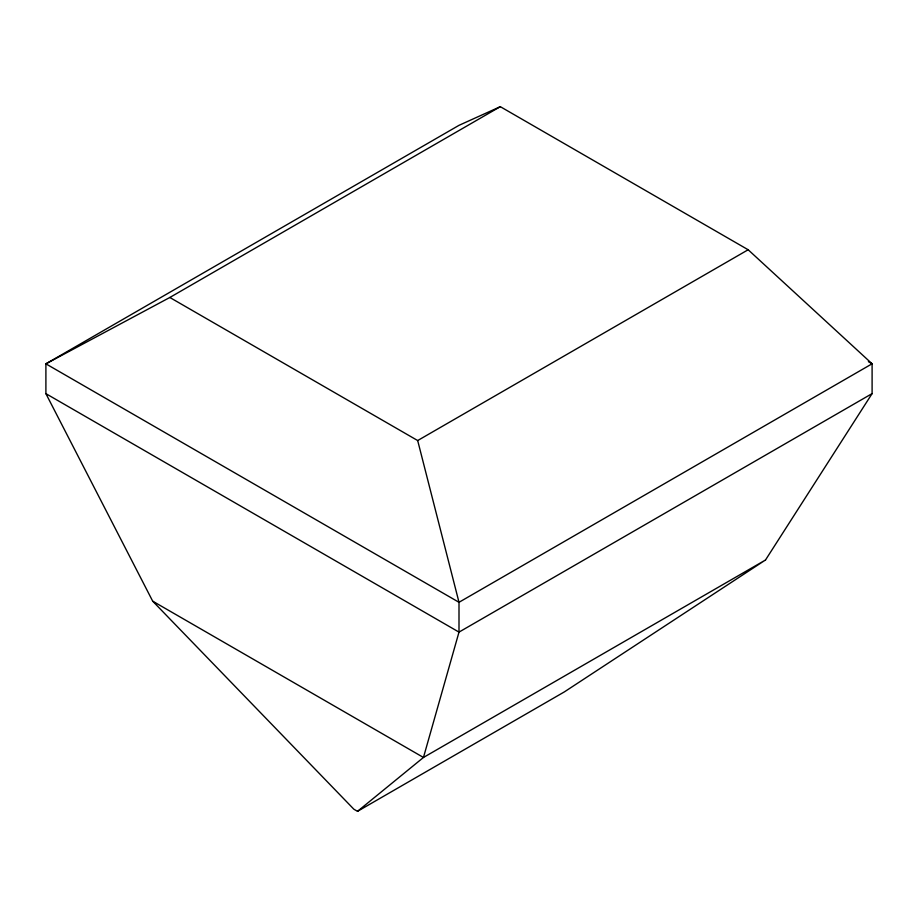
<?xml version="1.0" encoding="UTF-8"?>
<svg xmlns="http://www.w3.org/2000/svg" width="918" height="918" viewBox="0 0 918 918"><rect width="100%" height="100%" fill="white"/><g stroke="black" fill="none" stroke-linecap="round" stroke-linejoin="round"><path stroke-width="1.38" d="M765.509 559.991L872.1 393.604L872.1 363.792L748.159 249.753L500.31 106.672L459 125.33L45.9 363.838L45.9 393.65L152.686 601.164L353.866 809.217L357.515 811.328L564.341 691.908L765.509 559.991L423.462 757.465L357.515 811.328M868.382 361.646L872.1 363.792L459 602.3L45.9 363.838L169.83 297.478L500.31 106.672M169.83 297.478L417.679 440.548L748.159 249.753M872.1 393.604L459 632.112L423.462 757.465L152.686 601.164M45.9 393.65L459 632.112L459 602.3L417.679 440.548"/></g></svg>
